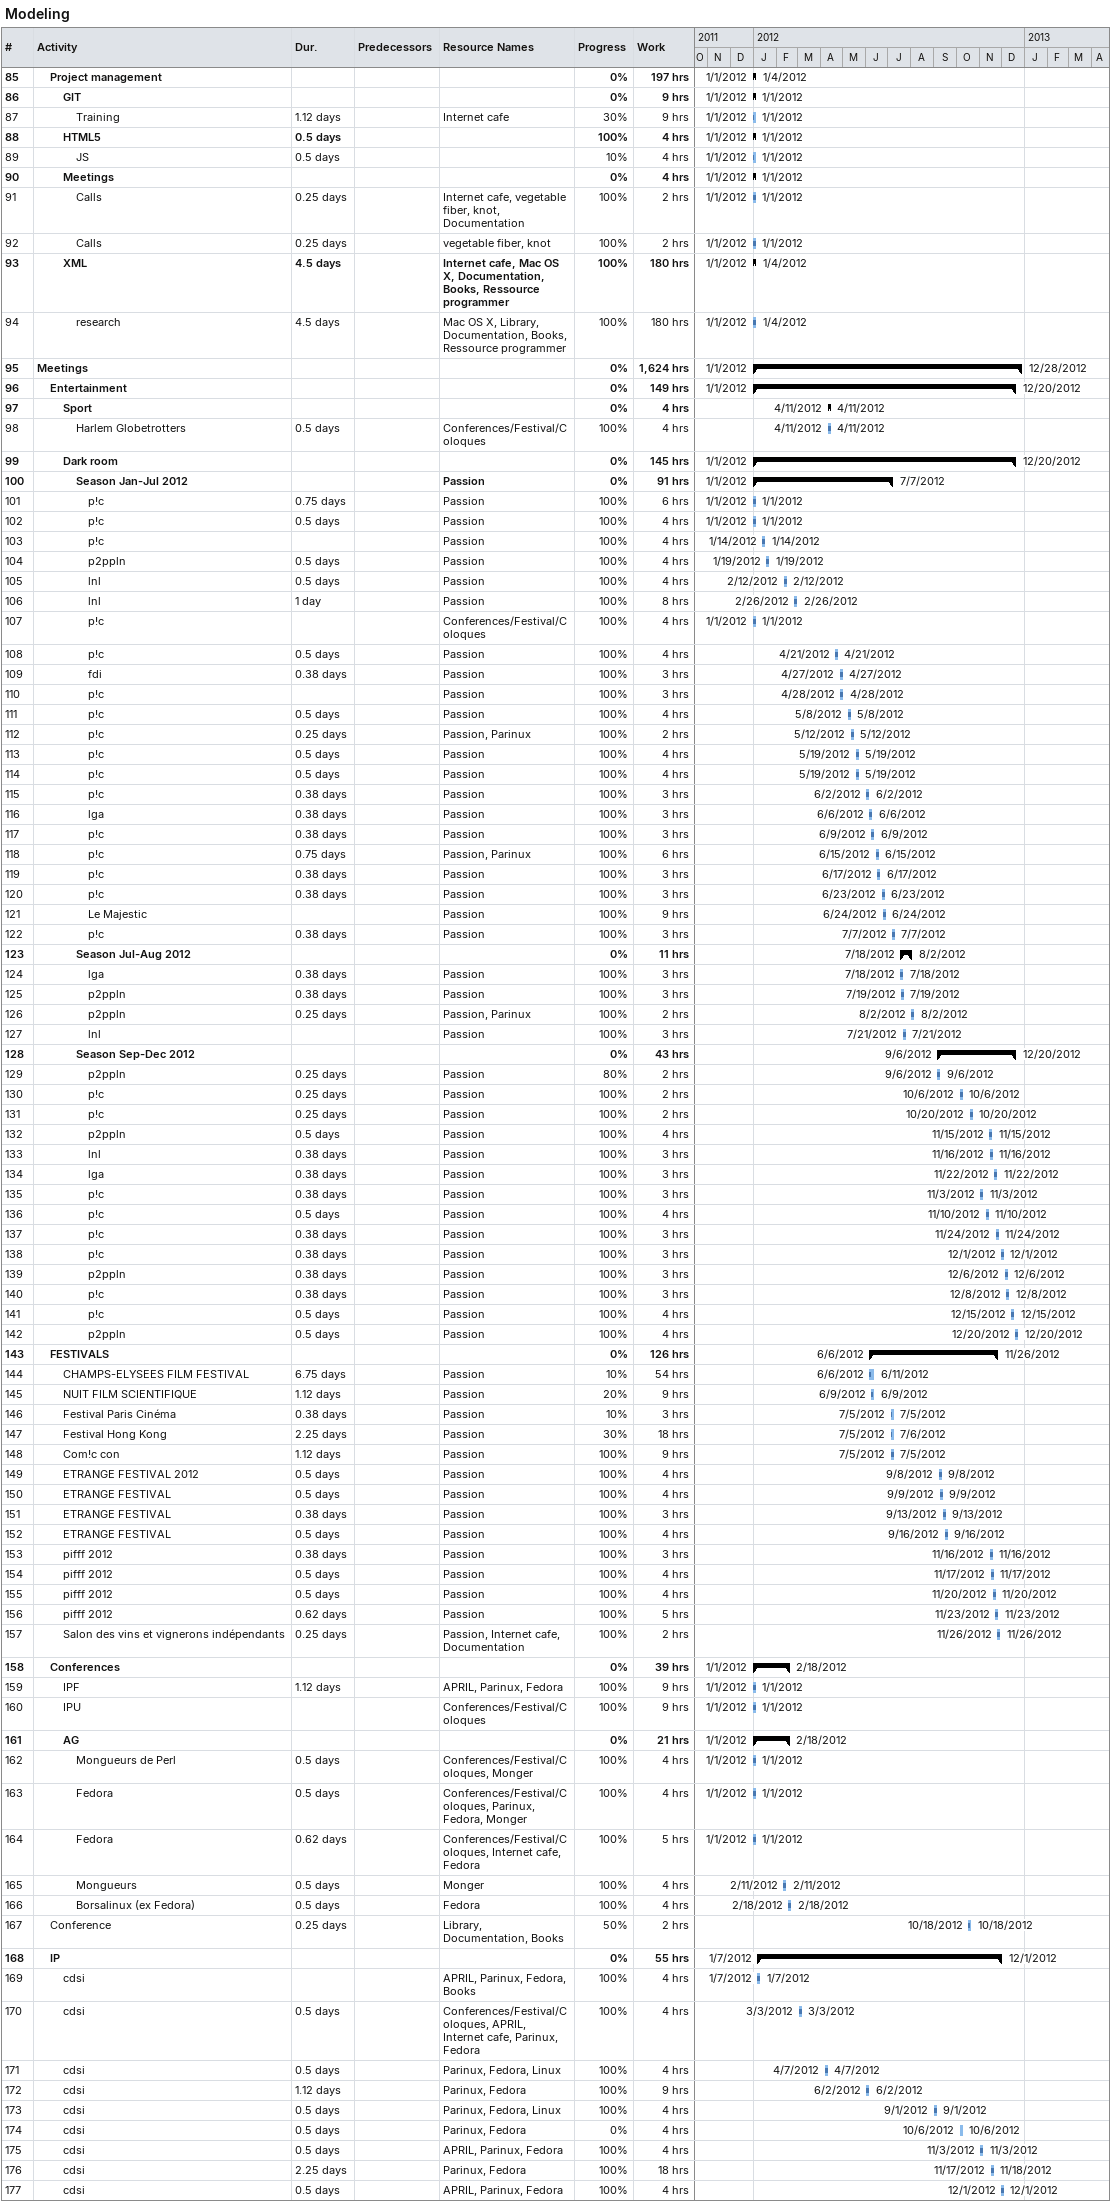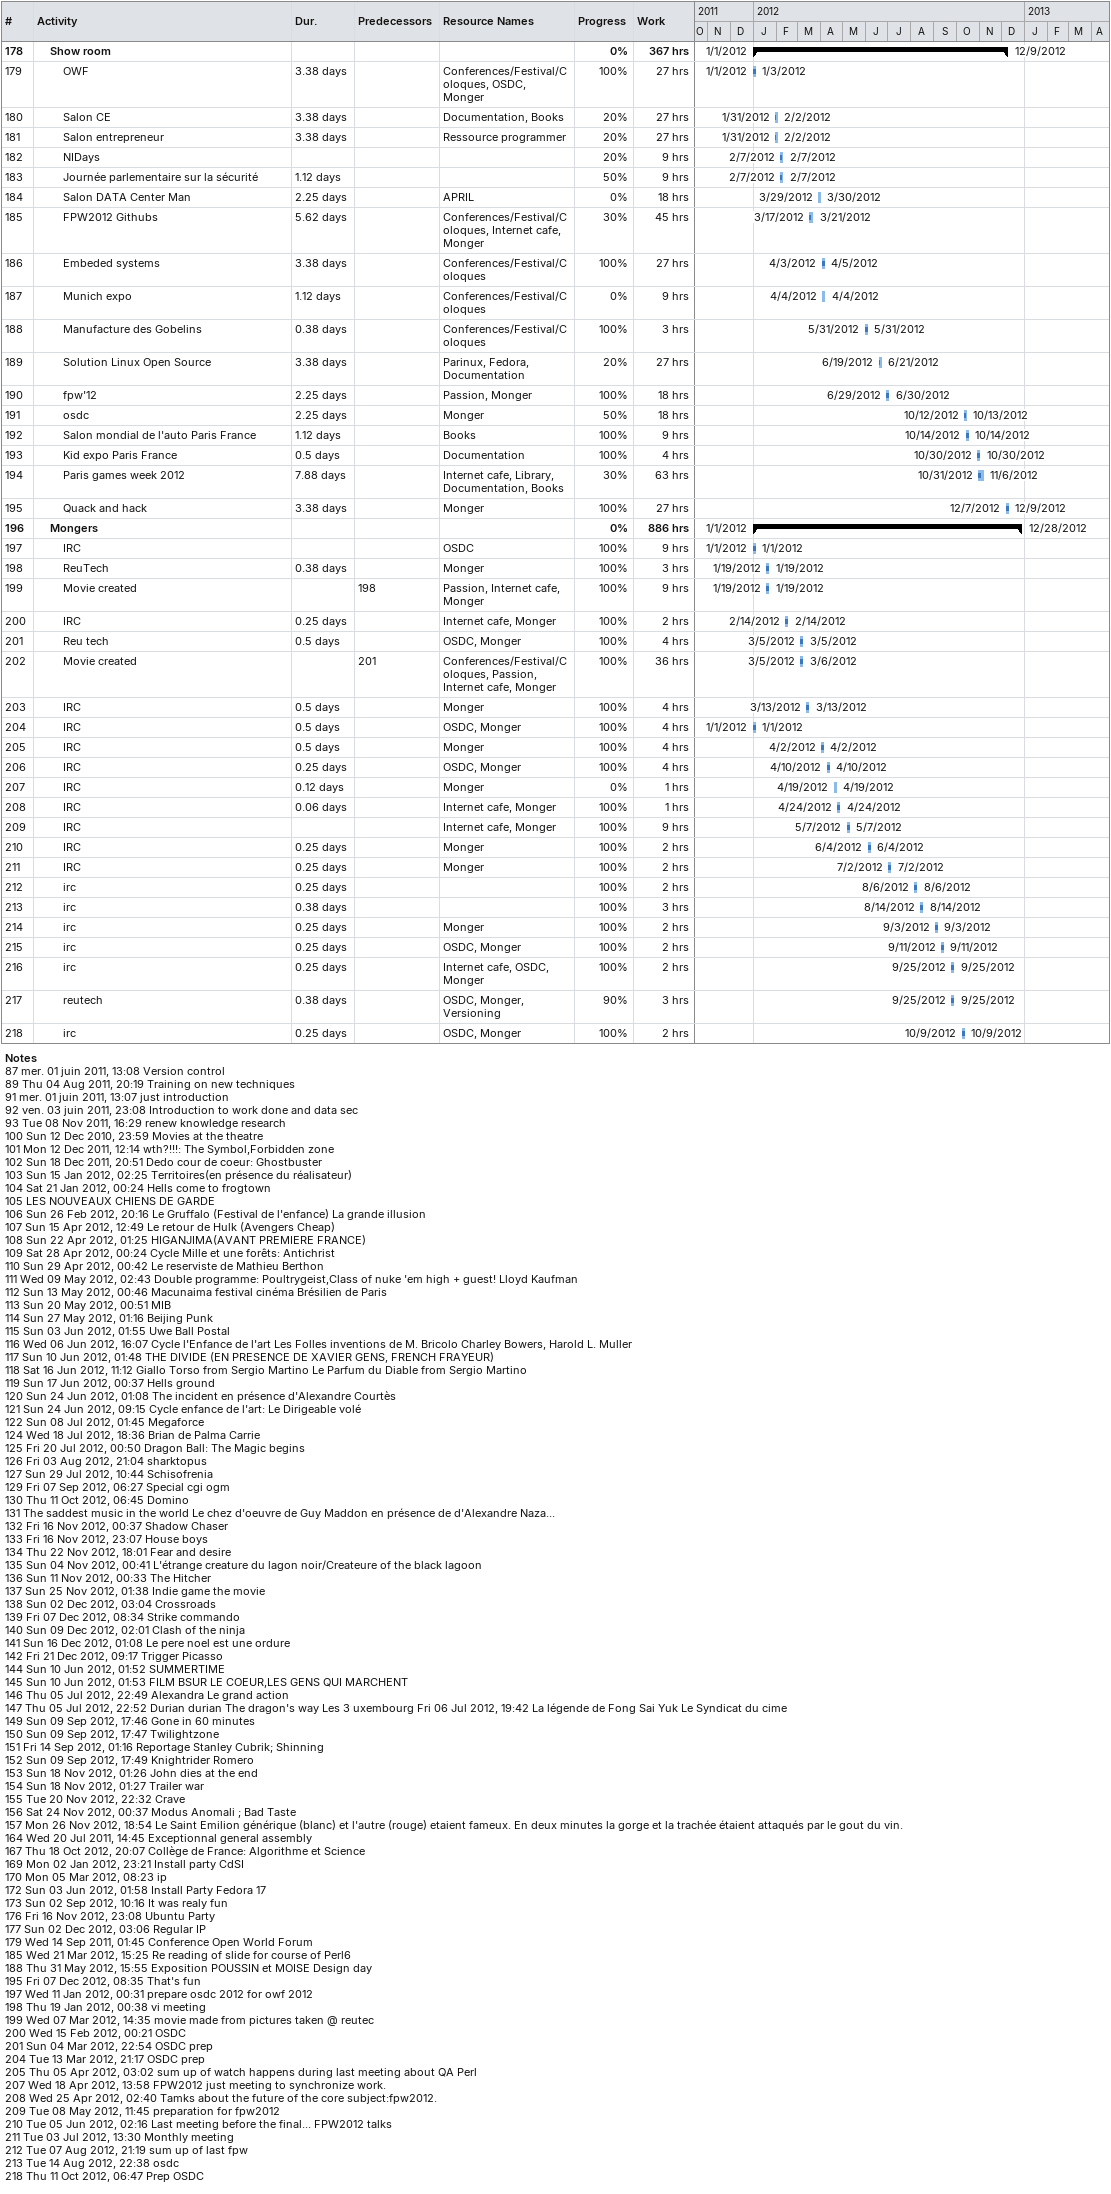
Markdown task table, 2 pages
Modeling

| ID | Level | Task | Duration | Start | Finish | Predecessors | Resources | % complete | Work (h) |
|---|---|---|---|---|---|---|---|---|---|
| 85 | 2 | **Project management** |  | 2012-01-01 | 2012-01-04 |  |  | 0 | 197 |
| 86 | 3 | **GIT** |  | 2012-01-01 | 2012-01-01 |  |  | 0 | 9 |
| 87 | 4 | Training | 1.12d | 2012-01-01 | 2012-01-01 |  | Internet cafe | 30 | 9 |
| 88 | 3 | **HTML5** | 0.5d | 2012-01-01 | 2012-01-01 |  |  | 100 | 4 |
| 89 | 4 | JS | 0.5d | 2012-01-01 | 2012-01-01 |  |  | 10 | 4 |
| 90 | 3 | **Meetings** |  | 2012-01-01 | 2012-01-01 |  |  | 0 | 4 |
| 91 | 4 | Calls | 0.25d | 2012-01-01 | 2012-01-01 |  | Internet cafe, vegetable fiber, knot, Documentation | 100 | 2 |
| 92 | 4 | Calls | 0.25d | 2012-01-01 | 2012-01-01 |  | vegetable fiber, knot | 100 | 2 |
| 93 | 3 | **XML** | 4.5d | 2012-01-01 | 2012-01-04 |  | Internet cafe, Mac OS X, Documentation, Books, Ressource programmer | 100 | 180 |
| 94 | 4 | research | 4.5d | 2012-01-01 | 2012-01-04 |  | Mac OS X, Library, Documentation, Books, Ressource programmer | 100 | 180 |
| 95 | 1 | **Meetings** |  | 2012-01-01 | 2012-12-28 |  |  | 0 | 1624 |
| 96 | 2 | **Entertainment** |  | 2012-01-01 | 2012-12-20 |  |  | 0 | 149 |
| 97 | 3 | **Sport** |  | 2012-04-11 | 2012-04-11 |  |  | 0 | 4 |
| 98 | 4 | Harlem Globetrotters | 0.5d | 2012-04-11 | 2012-04-11 |  | Conferences/Festival/Coloques | 100 | 4 |
| 99 | 3 | **Dark room** |  | 2012-01-01 | 2012-12-20 |  |  | 0 | 145 |
| 100 | 4 | **Season Jan-Jul 2012** |  | 2012-01-01 | 2012-07-07 |  | Passion | 0 | 91 |
| 101 | 5 | p!c | 0.75d | 2012-01-01 | 2012-01-01 |  | Passion | 100 | 6 |
| 102 | 5 | p!c | 0.5d | 2012-01-01 | 2012-01-01 |  | Passion | 100 | 4 |
| 103 | 5 | p!c |  | 2012-01-14 | 2012-01-14 |  | Passion | 100 | 4 |
| 104 | 5 | p2ppln | 0.5d | 2012-01-19 | 2012-01-19 |  | Passion | 100 | 4 |
| 105 | 5 | lnl | 0.5d | 2012-02-12 | 2012-02-12 |  | Passion | 100 | 4 |
| 106 | 5 | lnl | 1d | 2012-02-26 | 2012-02-26 |  | Passion | 100 | 8 |
| 107 | 5 | p!c |  | 2012-01-01 | 2012-01-01 |  | Conferences/Festival/Coloques | 100 | 4 |
| 108 | 5 | p!c | 0.5d | 2012-04-21 | 2012-04-21 |  | Passion | 100 | 4 |
| 109 | 5 | fdi | 0.38d | 2012-04-27 | 2012-04-27 |  | Passion | 100 | 3 |
| 110 | 5 | p!c |  | 2012-04-28 | 2012-04-28 |  | Passion | 100 | 3 |
| 111 | 5 | p!c | 0.5d | 2012-05-08 | 2012-05-08 |  | Passion | 100 | 4 |
| 112 | 5 | p!c | 0.25d | 2012-05-12 | 2012-05-12 |  | Passion, Parinux | 100 | 2 |
| 113 | 5 | p!c | 0.5d | 2012-05-19 | 2012-05-19 |  | Passion | 100 | 4 |
| 114 | 5 | p!c | 0.5d | 2012-05-19 | 2012-05-19 |  | Passion | 100 | 4 |
| 115 | 5 | p!c | 0.38d | 2012-06-02 | 2012-06-02 |  | Passion | 100 | 3 |
| 116 | 5 | lga | 0.38d | 2012-06-06 | 2012-06-06 |  | Passion | 100 | 3 |
| 117 | 5 | p!c | 0.38d | 2012-06-09 | 2012-06-09 |  | Passion | 100 | 3 |
| 118 | 5 | p!c | 0.75d | 2012-06-15 | 2012-06-15 |  | Passion, Parinux | 100 | 6 |
| 119 | 5 | p!c | 0.38d | 2012-06-17 | 2012-06-17 |  | Passion | 100 | 3 |
| 120 | 5 | p!c | 0.38d | 2012-06-23 | 2012-06-23 |  | Passion | 100 | 3 |
| 121 | 5 | Le Majestic |  | 2012-06-24 | 2012-06-24 |  | Passion | 100 | 9 |
| 122 | 5 | p!c | 0.38d | 2012-07-07 | 2012-07-07 |  | Passion | 100 | 3 |
| 123 | 4 | **Season Jul-Aug 2012** |  | 2012-07-18 | 2012-08-02 |  |  | 0 | 11 |
| 124 | 5 | lga | 0.38d | 2012-07-18 | 2012-07-18 |  | Passion | 100 | 3 |
| 125 | 5 | p2ppln | 0.38d | 2012-07-19 | 2012-07-19 |  | Passion | 100 | 3 |
| 126 | 5 | p2ppln | 0.25d | 2012-08-02 | 2012-08-02 |  | Passion, Parinux | 100 | 2 |
| 127 | 5 | lnl |  | 2012-07-21 | 2012-07-21 |  | Passion | 100 | 3 |
| 128 | 4 | **Season Sep-Dec 2012** |  | 2012-09-06 | 2012-12-20 |  |  | 0 | 43 |
| 129 | 5 | p2ppln | 0.25d | 2012-09-06 | 2012-09-06 |  | Passion | 80 | 2 |
| 130 | 5 | p!c | 0.25d | 2012-10-06 | 2012-10-06 |  | Passion | 100 | 2 |
| 131 | 5 | p!c | 0.25d | 2012-10-20 | 2012-10-20 |  | Passion | 100 | 2 |
| 132 | 5 | p2ppln | 0.5d | 2012-11-15 | 2012-11-15 |  | Passion | 100 | 4 |
| 133 | 5 | lnl | 0.38d | 2012-11-16 | 2012-11-16 |  | Passion | 100 | 3 |
| 134 | 5 | lga | 0.38d | 2012-11-22 | 2012-11-22 |  | Passion | 100 | 3 |
| 135 | 5 | p!c | 0.38d | 2012-11-03 | 2012-11-03 |  | Passion | 100 | 3 |
| 136 | 5 | p!c | 0.5d | 2012-11-10 | 2012-11-10 |  | Passion | 100 | 4 |
| 137 | 5 | p!c | 0.38d | 2012-11-24 | 2012-11-24 |  | Passion | 100 | 3 |
| 138 | 5 | p!c | 0.38d | 2012-12-01 | 2012-12-01 |  | Passion | 100 | 3 |
| 139 | 5 | p2ppln | 0.38d | 2012-12-06 | 2012-12-06 |  | Passion | 100 | 3 |
| 140 | 5 | p!c | 0.38d | 2012-12-08 | 2012-12-08 |  | Passion | 100 | 3 |
| 141 | 5 | p!c | 0.5d | 2012-12-15 | 2012-12-15 |  | Passion | 100 | 4 |
| 142 | 5 | p2ppln | 0.5d | 2012-12-20 | 2012-12-20 |  | Passion | 100 | 4 |
| 143 | 2 | **FESTIVALS** |  | 2012-06-06 | 2012-11-26 |  |  | 0 | 126 |
| 144 | 3 | CHAMPS-ELYSEES FILM FESTIVAL | 6.75d | 2012-06-06 | 2012-06-11 |  | Passion | 10 | 54 |
| 145 | 3 | NUIT FILM SCIENTIFIQUE | 1.12d | 2012-06-09 | 2012-06-09 |  | Passion | 20 | 9 |
| 146 | 3 | Festival Paris Cinéma | 0.38d | 2012-07-05 | 2012-07-05 |  | Passion | 10 | 3 |
| 147 | 3 | Festival Hong Kong | 2.25d | 2012-07-05 | 2012-07-06 |  | Passion | 30 | 18 |
| 148 | 3 | Com!c con | 1.12d | 2012-07-05 | 2012-07-05 |  | Passion | 100 | 9 |
| 149 | 3 | ETRANGE FESTIVAL 2012 | 0.5d | 2012-09-08 | 2012-09-08 |  | Passion | 100 | 4 |
| 150 | 3 | ETRANGE FESTIVAL | 0.5d | 2012-09-09 | 2012-09-09 |  | Passion | 100 | 4 |
| 151 | 3 | ETRANGE FESTIVAL | 0.38d | 2012-09-13 | 2012-09-13 |  | Passion | 100 | 3 |
| 152 | 3 | ETRANGE FESTIVAL | 0.5d | 2012-09-16 | 2012-09-16 |  | Passion | 100 | 4 |
| 153 | 3 | pifff 2012 | 0.38d | 2012-11-16 | 2012-11-16 |  | Passion | 100 | 3 |
| 154 | 3 | pifff 2012 | 0.5d | 2012-11-17 | 2012-11-17 |  | Passion | 100 | 4 |
| 155 | 3 | pifff 2012 | 0.5d | 2012-11-20 | 2012-11-20 |  | Passion | 100 | 4 |
| 156 | 3 | pifff 2012 | 0.62d | 2012-11-23 | 2012-11-23 |  | Passion | 100 | 5 |
| 157 | 3 | Salon des vins et vignerons indépendants | 0.25d | 2012-11-26 | 2012-11-26 |  | Passion, Internet cafe, Documentation | 100 | 2 |
| 158 | 2 | **Conferences** |  | 2012-01-01 | 2012-02-18 |  |  | 0 | 39 |
| 159 | 3 | IPF | 1.12d | 2012-01-01 | 2012-01-01 |  | APRIL, Parinux, Fedora | 100 | 9 |
| 160 | 3 | IPU |  | 2012-01-01 | 2012-01-01 |  | Conferences/Festival/Coloques | 100 | 9 |
| 161 | 3 | **AG** |  | 2012-01-01 | 2012-02-18 |  |  | 0 | 21 |
| 162 | 4 | Mongueurs de Perl | 0.5d | 2012-01-01 | 2012-01-01 |  | Conferences/Festival/Coloques, Monger | 100 | 4 |
| 163 | 4 | Fedora | 0.5d | 2012-01-01 | 2012-01-01 |  | Conferences/Festival/Coloques, Parinux, Fedora, Monger | 100 | 4 |
| 164 | 4 | Fedora | 0.62d | 2012-01-01 | 2012-01-01 |  | Conferences/Festival/Coloques, Internet cafe, Fedora | 100 | 5 |
| 165 | 4 | Mongueurs | 0.5d | 2012-02-11 | 2012-02-11 |  | Monger | 100 | 4 |
| 166 | 4 | Borsalinux (ex Fedora) | 0.5d | 2012-02-18 | 2012-02-18 |  | Fedora | 100 | 4 |
| 167 | 2 | Conference | 0.25d | 2012-10-18 | 2012-10-18 |  | Library, Documentation, Books | 50 | 2 |
| 168 | 2 | **IP** |  | 2012-01-07 | 2012-12-01 |  |  | 0 | 55 |
| 169 | 3 | cdsi |  | 2012-01-07 | 2012-01-07 |  | APRIL, Parinux, Fedora, Books | 100 | 4 |
| 170 | 3 | cdsi | 0.5d | 2012-03-03 | 2012-03-03 |  | Conferences/Festival/Coloques, APRIL, Internet cafe, Parinux, Fedora | 100 | 4 |
| 171 | 3 | cdsi | 0.5d | 2012-04-07 | 2012-04-07 |  | Parinux, Fedora, Linux | 100 | 4 |
| 172 | 3 | cdsi | 1.12d | 2012-06-02 | 2012-06-02 |  | Parinux, Fedora | 100 | 9 |
| 173 | 3 | cdsi | 0.5d | 2012-09-01 | 2012-09-01 |  | Parinux, Fedora, Linux | 100 | 4 |
| 174 | 3 | cdsi | 0.5d | 2012-10-06 | 2012-10-06 |  | Parinux, Fedora | 0 | 4 |
| 175 | 3 | cdsi | 0.5d | 2012-11-03 | 2012-11-03 |  | APRIL, Parinux, Fedora | 100 | 4 |
| 176 | 3 | cdsi | 2.25d | 2012-11-17 | 2012-11-18 |  | Parinux, Fedora | 100 | 18 |
| 177 | 3 | cdsi | 0.5d | 2012-12-01 | 2012-12-01 |  | APRIL, Parinux, Fedora | 100 | 4 |
| 178 | 2 | **Show room** |  | 2012-01-01 | 2012-12-09 |  |  | 0 | 367 |
| 179 | 3 | OWF | 3.38d | 2012-01-01 | 2012-01-03 |  | Conferences/Festival/Coloques, OSDC, Monger | 100 | 27 |
| 180 | 3 | Salon CE | 3.38d | 2012-01-31 | 2012-02-02 |  | Documentation, Books | 20 | 27 |
| 181 | 3 | Salon entrepreneur | 3.38d | 2012-01-31 | 2012-02-02 |  | Ressource programmer | 20 | 27 |
| 182 | 3 | NIDays |  | 2012-02-07 | 2012-02-07 |  |  | 20 | 9 |
| 183 | 3 | Journée parlementaire sur la sécurité | 1.12d | 2012-02-07 | 2012-02-07 |  |  | 50 | 9 |
| 184 | 3 | Salon DATA Center Man | 2.25d | 2012-03-29 | 2012-03-30 |  | APRIL | 0 | 18 |
| 185 | 3 | FPW2012 Githubs | 5.62d | 2012-03-17 | 2012-03-21 |  | Conferences/Festival/Coloques, Internet cafe, Monger | 30 | 45 |
| 186 | 3 | Embeded systems | 3.38d | 2012-04-03 | 2012-04-05 |  | Conferences/Festival/Coloques | 100 | 27 |
| 187 | 3 | Munich expo | 1.12d | 2012-04-04 | 2012-04-04 |  | Conferences/Festival/Coloques | 0 | 9 |
| 188 | 3 | Manufacture des Gobelins | 0.38d | 2012-05-31 | 2012-05-31 |  | Conferences/Festival/Coloques | 100 | 3 |
| 189 | 3 | Solution Linux Open Source | 3.38d | 2012-06-19 | 2012-06-21 |  | Parinux, Fedora, Documentation | 20 | 27 |
| 190 | 3 | fpw'12 | 2.25d | 2012-06-29 | 2012-06-30 |  | Passion, Monger | 100 | 18 |
| 191 | 3 | osdc | 2.25d | 2012-10-12 | 2012-10-13 |  | Monger | 50 | 18 |
| 192 | 3 | Salon mondial de l'auto Paris France | 1.12d | 2012-10-14 | 2012-10-14 |  | Books | 100 | 9 |
| 193 | 3 | Kid expo Paris France | 0.5d | 2012-10-30 | 2012-10-30 |  | Documentation | 100 | 4 |
| 194 | 3 | Paris games week 2012 | 7.88d | 2012-10-31 | 2012-11-06 |  | Internet cafe, Library, Documentation, Books | 30 | 63 |
| 195 | 3 | Quack and hack | 3.38d | 2012-12-07 | 2012-12-09 |  | Monger | 100 | 27 |
| 196 | 2 | **Mongers** |  | 2012-01-01 | 2012-12-28 |  |  | 0 | 886 |
| 197 | 3 | IRC |  | 2012-01-01 | 2012-01-01 |  | OSDC | 100 | 9 |
| 198 | 3 | ReuTech | 0.38d | 2012-01-19 | 2012-01-19 |  | Monger | 100 | 3 |
| 199 | 3 | Movie created |  | 2012-01-19 | 2012-01-19 | 198 | Passion, Internet cafe, Monger | 100 | 9 |
| 200 | 3 | IRC | 0.25d | 2012-02-14 | 2012-02-14 |  | Internet cafe, Monger | 100 | 2 |
| 201 | 3 | Reu tech | 0.5d | 2012-03-05 | 2012-03-05 |  | OSDC, Monger | 100 | 4 |
| 202 | 3 | Movie created |  | 2012-03-05 | 2012-03-06 | 201 | Conferences/Festival/Coloques, Passion, Internet cafe, Monger | 100 | 36 |
| 203 | 3 | IRC | 0.5d | 2012-03-13 | 2012-03-13 |  | Monger | 100 | 4 |
| 204 | 3 | IRC | 0.5d | 2012-01-01 | 2012-01-01 |  | OSDC, Monger | 100 | 4 |
| 205 | 3 | IRC | 0.5d | 2012-04-02 | 2012-04-02 |  | Monger | 100 | 4 |
| 206 | 3 | IRC | 0.25d | 2012-04-10 | 2012-04-10 |  | OSDC, Monger | 100 | 4 |
| 207 | 3 | IRC | 0.12d | 2012-04-19 | 2012-04-19 |  | Monger | 0 | 1 |
| 208 | 3 | IRC | 0.06d | 2012-04-24 | 2012-04-24 |  | Internet cafe, Monger | 100 | 1 |
| 209 | 3 | IRC |  | 2012-05-07 | 2012-05-07 |  | Internet cafe, Monger | 100 | 9 |
| 210 | 3 | IRC | 0.25d | 2012-06-04 | 2012-06-04 |  | Monger | 100 | 2 |
| 211 | 3 | IRC | 0.25d | 2012-07-02 | 2012-07-02 |  | Monger | 100 | 2 |
| 212 | 3 | irc | 0.25d | 2012-08-06 | 2012-08-06 |  |  | 100 | 2 |
| 213 | 3 | irc | 0.38d | 2012-08-14 | 2012-08-14 |  |  | 100 | 3 |
| 214 | 3 | irc | 0.25d | 2012-09-03 | 2012-09-03 |  | Monger | 100 | 2 |
| 215 | 3 | irc | 0.25d | 2012-09-11 | 2012-09-11 |  | OSDC, Monger | 100 | 2 |
| 216 | 3 | irc | 0.25d | 2012-09-25 | 2012-09-25 |  | Internet cafe, OSDC, Monger | 100 | 2 |
| 217 | 3 | reutech | 0.38d | 2012-09-25 | 2012-09-25 |  | OSDC, Monger, Versioning | 90 | 3 |
| 218 | 3 | irc | 0.25d | 2012-10-09 | 2012-10-09 |  | OSDC, Monger | 100 | 2 |

Notes
- 87: mer. 01 juin 2011, 13:08 Version control
- 89: Thu 04 Aug 2011, 20:19 Training on new techniques
- 91: mer. 01 juin 2011, 13:07 just introduction
- 92: ven. 03 juin 2011, 23:08 Introduction to work done and data sec
- 93: Tue 08 Nov 2011, 16:29 renew knowledge research
- 100: Sun 12 Dec 2010, 23:59 Movies at the theatre
- 101: Mon 12 Dec 2011, 12:14 wth?!!!: The Symbol,Forbidden zone
- 102: Sun 18 Dec 2011, 20:51 Dedo cour de coeur: Ghostbuster
- 103: Sun 15 Jan 2012, 02:25 Territoires(en présence du réalisateur)
- 104: Sat 21 Jan 2012, 00:24 Hells come to frogtown
- 105: LES NOUVEAUX CHIENS DE GARDE
- 106: Sun 26 Feb 2012, 20:16 Le Gruffalo (Festival de l'enfance) La grande illusion
- 107: Sun 15 Apr 2012, 12:49 Le retour de Hulk (Avengers Cheap)
- 108: Sun 22 Apr 2012, 01:25 HIGANJIMA(AVANT PREMIERE FRANCE)
- 109: Sat 28 Apr 2012, 00:24 Cycle Mille et une forêts: Antichrist
- 110: Sun 29 Apr 2012, 00:42 Le reserviste de Mathieu Berthon
- 111: Wed 09 May 2012, 02:43 Double programme: Poultrygeist,Class of nuke 'em high + guest! Lloyd Kaufman
- 112: Sun 13 May 2012, 00:46 Macunaima festival cinéma Brésilien de Paris
- 113: Sun 20 May 2012, 00:51 MIB
- 114: Sun 27 May 2012, 01:16 Beijing Punk
- 115: Sun 03 Jun 2012, 01:55 Uwe Ball Postal
- 116: Wed 06 Jun 2012, 16:07 Cycle l'Enfance de l'art Les Folles inventions de M. Bricolo Charley Bowers, Harold L. Muller
- 117: Sun 10 Jun 2012, 01:48 THE DIVIDE (EN PRESENCE DE XAVIER GENS, FRENCH FRAYEUR)
- 118: Sat 16 Jun 2012, 11:12 Giallo Torso from Sergio Martino Le Parfum du Diable from Sergio Martino
- 119: Sun 17 Jun 2012, 00:37 Hells ground
- 120: Sun 24 Jun 2012, 01:08 The incident en présence d'Alexandre Courtès
- 121: Sun 24 Jun 2012, 09:15 Cycle enfance de l'art: Le Dirigeable volé
- 122: Sun 08 Jul 2012, 01:45 Megaforce
- 124: Wed 18 Jul 2012, 18:36 Brian de Palma Carrie
- 125: Fri 20 Jul 2012, 00:50 Dragon Ball: The Magic begins
- 126: Fri 03 Aug 2012, 21:04 sharktopus
- 127: Sun 29 Jul 2012, 10:44 Schisofrenia
- 129: Fri 07 Sep 2012, 06:27 Special cgi ogm
- 130: Thu 11 Oct 2012, 06:45 Domino
- 131: The saddest music in the world Le chez d'oeuvre de Guy Maddon en présence de d'Alexandre Naza...
- 132: Fri 16 Nov 2012, 00:37 Shadow Chaser
- 133: Fri 16 Nov 2012, 23:07 House boys
- 134: Thu 22 Nov 2012, 18:01 Fear and desire
- 135: Sun 04 Nov 2012, 00:41 L'étrange creature du lagon noir/Createure of the black lagoon
- 136: Sun 11 Nov 2012, 00:33 The Hitcher
- 137: Sun 25 Nov 2012, 01:38 Indie game the movie
- 138: Sun 02 Dec 2012, 03:04 Crossroads
- 139: Fri 07 Dec 2012, 08:34 Strike commando
- 140: Sun 09 Dec 2012, 02:01 Clash of the ninja
- 141: Sun 16 Dec 2012, 01:08 Le pere noel est une ordure
- 142: Fri 21 Dec 2012, 09:17 Trigger Picasso
- 144: Sun 10 Jun 2012, 01:52 SUMMERTIME
- 145: Sun 10 Jun 2012, 01:53 FILM BSUR LE COEUR,LES GENS QUI MARCHENT
- 146: Thu 05 Jul 2012, 22:49 Alexandra Le grand action
- 147: Thu 05 Jul 2012, 22:52 Durian durian The dragon's way Les 3 uxembourg Fri 06 Jul 2012, 19:42 La légende de Fong Sai Yuk Le Syndicat du cime
- 149: Sun 09 Sep 2012, 17:46 Gone in 60 minutes
- 150: Sun 09 Sep 2012, 17:47 Twilightzone
- 151: Fri 14 Sep 2012, 01:16 Reportage Stanley Cubrik; Shinning
- 152: Sun 09 Sep 2012, 17:49 Knightrider Romero
- 153: Sun 18 Nov 2012, 01:26 John dies at the end
- 154: Sun 18 Nov 2012, 01:27 Trailer war
- 155: Tue 20 Nov 2012, 22:32 Crave
- 156: Sat 24 Nov 2012, 00:37 Modus Anomali ; Bad Taste
- 157: Mon 26 Nov 2012, 18:54 Le Saint Emilion générique (blanc) et l'autre (rouge) etaient fameux. En deux minutes la gorge et la trachée étaient attaqués par le gout du vin.
- 164: Wed 20 Jul 2011, 14:45 Exceptionnal general assembly
- 167: Thu 18 Oct 2012, 20:07 Collège de France: Algorithme et Science
- 169: Mon 02 Jan 2012, 23:21 Install party CdSI
- 170: Mon 05 Mar 2012, 08:23 ip
- 172: Sun 03 Jun 2012, 01:58 Install Party Fedora 17
- 173: Sun 02 Sep 2012, 10:16 It was realy fun
- 176: Fri 16 Nov 2012, 23:08 Ubuntu Party
- 177: Sun 02 Dec 2012, 03:06 Regular IP
- 179: Wed 14 Sep 2011, 01:45 Conference Open World Forum
- 185: Wed 21 Mar 2012, 15:25 Re reading of slide for course of Perl6
- 188: Thu 31 May 2012, 15:55 Exposition POUSSIN et MOISE Design day
- 195: Fri 07 Dec 2012, 08:35 That's fun
- 197: Wed 11 Jan 2012, 00:31 prepare osdc 2012 for owf 2012
- 198: Thu 19 Jan 2012, 00:38 vi meeting
- 199: Wed 07 Mar 2012, 14:35 movie made from pictures taken @ reutec
- 200: Wed 15 Feb 2012, 00:21 OSDC
- 201: Sun 04 Mar 2012, 22:54 OSDC prep
- 204: Tue 13 Mar 2012, 21:17 OSDC prep
- 205: Thu 05 Apr 2012, 03:02 sum up of watch happens during last meeting about QA Perl
- 207: Wed 18 Apr 2012, 13:58 FPW2012 just meeting to synchronize work.
- 208: Wed 25 Apr 2012, 02:40 Tamks about the future of the core subject:fpw2012.
- 209: Tue 08 May 2012, 11:45 preparation for fpw2012
- 210: Tue 05 Jun 2012, 02:16 Last meeting before the final... FPW2012 talks
- 211: Tue 03 Jul 2012, 13:30 Monthly meeting
- 212: Tue 07 Aug 2012, 21:19 sum up of last fpw
- 213: Tue 14 Aug 2012, 22:38 osdc
- 218: Thu 11 Oct 2012, 06:47 Prep OSDC
